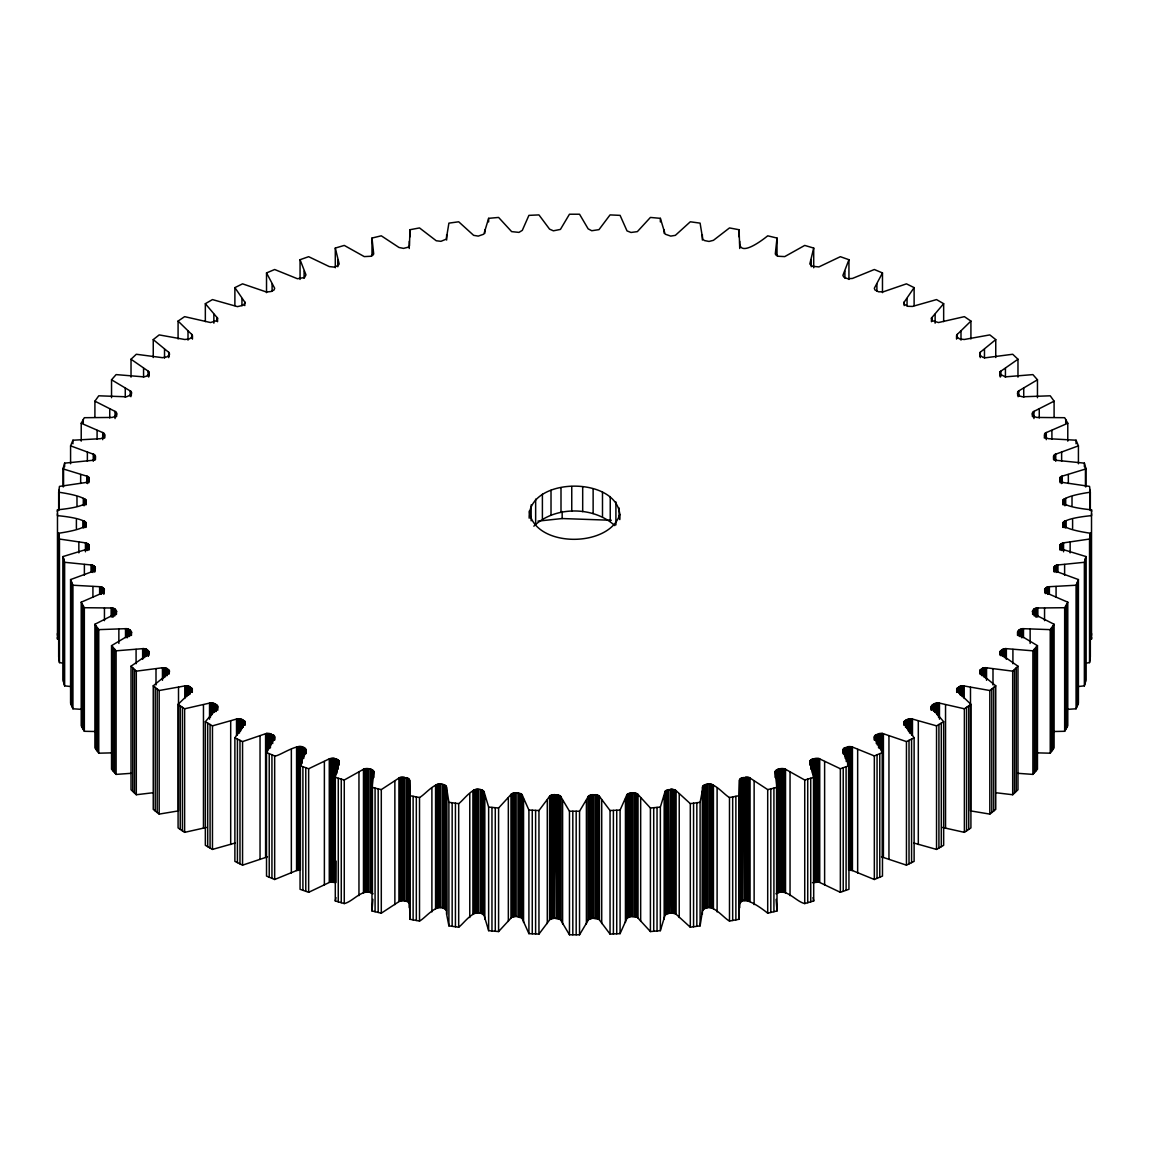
<?xml version="1.0" encoding="UTF-8"?>
<svg xmlns="http://www.w3.org/2000/svg" width="1149" height="1149" viewBox="0 0 1149 1149"><rect width="100%" height="100%" fill="white"/><g stroke="black" fill="none" stroke-linecap="round" stroke-linejoin="round"><path stroke-width="1.5" d="M57.45 513.689L57.479 515.628C93.945 519.204 97.09 527.549 58.671 533.237L59.461 539.039L85.443 542.859L88.933 544.77L89.249 547.57L87.626 549.021L63.051 556.547L64.631 562.292L92.021 565.064L94.333 566.141L95.396 568.281L94.06 570.952L70.577 579.57L72.933 585.229L100.624 586.751L103.08 587.728L104.43 589.81L103.453 592.539L81.22 602.191L84.337 607.72L112.142 607.993L114.728 608.855L116.652 611.426L115.058 614.054L94.907 624.266L98.757 629.638L126.519 628.647L130.325 630.356L131.647 632.438L130.885 634.104L111.539 645.652L116.106 650.822L143.654 648.582L146.44 649.199L149.04 651.569L148.164 654.298L131.029 666.205L136.3 671.16L162.454 667.756L167.065 668.546L169.535 670.959L169.233 672.668L153.248 685.824L159.18 690.52L184.788 685.939L189.499 686.528L192.285 688.811L192.213 690.535L178.081 704.366L184.616 708.789L210.497 702.886L215.021 703.834L217.405 705.587L217.563 707.31L205.341 721.73L212.464 725.852L237.455 718.8L242.109 719.533L244.708 721.17L245.11 722.879L234.884 737.816L242.554 741.593L266.511 733.421L273.448 735.001L274.467 737.715L266.525 752.509L274.668 755.927C279.178 757.105 306.481 735.834 306.108 753.615M336.082 861.075L335.996 882.533L330.093 882.087L308.65 892.313L300.061 889.283L300.061 765.708L306.108 750.038M336.47 773.449L336.528 759.144L334.014 758.354L329.275 758.857L308.65 768.753L300.061 765.708M336.628 773.507L336.528 759.144L339.185 761.457L335.293 777.37L344.269 780.013L364.262 768.839L370.754 769.155L373.712 771.352L371.989 787.381L381.296 789.607L399.708 777.571L407.163 777.83L409.575 780.228L409.934 795.711L419.514 797.507C426.25 794.016 437.74 777.313 446.444 786.878L446.645 914.317L448.9 925.864L458.695 927.214L458.695 803.654C464.785 799.173 474.954 782.814 484.088 791.833L484.088 915.394L488.641 930.661L498.594 931.566L511.635 917.376L516.145 916.399L521.976 918.08L528.913 933.634L538.953 934.094L550.026 919.358L554.393 918.18L560.425 919.588L569.459 934.783L579.541 934.783L588.575 919.588L592.755 918.223L598.974 919.358L610.047 934.094L620.087 933.634L627.024 918.08L631.016 916.529L637.365 917.376L650.406 931.566L660.359 930.661L665.156 914.834L670.14 912.967L670.743 789.334L671.748 789.248L675.985 790.569L690.305 803.654L690.305 927.214L700.1 925.864L702.556 910.439L702.556 786.878C711.231 777.342 722.793 793.988 729.486 797.507L739.066 795.711L739.425 780.228L741.837 777.83L749.292 777.571L767.704 789.607L777.011 787.381L775.288 771.352L778.246 769.155L784.738 768.839L804.731 780.013L813.707 777.37L809.873 762.046L811.611 759.446L818.907 758.527L840.35 768.753L848.939 765.708L843.036 750.613L844.414 747.956L851.553 746.692L874.332 755.927L882.475 752.509L874.533 737.715L875.552 735.001L882.489 733.421L906.446 741.593L914.116 737.816L903.89 722.879L905.527 720.265L911.545 718.8L936.536 725.852L943.659 721.73L931.437 707.31L932.715 704.624L938.503 702.886L964.384 708.789L970.919 704.366L957.218 691.066L957.103 688.28L960.32 686.183L963.221 685.809L989.82 690.52L995.752 685.824L980.269 673.17L979.781 670.413L982.697 668.172L985.555 667.67L1012.7 671.16L1017.971 666.205L1000.262 653.824L1000.42 651.038L1005.346 648.582L1032.894 650.822L1037.461 645.652L1018.115 634.104L1017.899 631.318L1022.481 628.647L1050.243 629.638L1054.093 624.266L1033.942 614.054L1032.348 611.426L1034.272 608.855L1036.858 607.993L1064.663 607.72L1067.78 602.191L1045.547 592.539L1044.57 589.81L1045.92 587.728L1048.376 586.751L1076.067 585.229L1078.423 579.57L1054.94 570.952L1053.604 568.281L1054.667 566.141L1056.979 565.064L1084.369 562.292L1085.949 556.547L1061.374 549.021L1059.751 547.57L1060.067 544.77L1063.557 542.859L1089.539 539.039L1090.329 533.237C1051.924 527.563 1055.055 519.219 1091.521 515.628L1091.55 513.689M57.45 511.75L57.479 509.811C93.945 506.235 97.09 497.89 58.671 492.203L59.461 486.4L85.443 482.58L88.933 480.67L89.249 477.869L87.626 476.418L63.051 468.893L64.631 463.148L92.021 460.376L94.333 459.284L95.396 457.158L94.06 454.473L70.577 445.855L72.933 440.211L100.624 438.688L103.08 437.697L104.43 435.615L103.453 432.9L81.22 423.249L84.337 417.705L112.142 417.446L114.728 416.584L116.652 414.013L115.058 411.385L94.907 401.173L98.757 395.802L126.519 396.793L130.325 395.084L131.647 393.001L130.885 391.335L111.539 379.788L116.106 374.603L143.654 376.858L146.44 376.24L149.04 373.87L148.164 371.141L131.029 359.235L136.3 354.265L162.454 357.684L167.065 356.879L169.535 354.481L169.233 352.757L153.248 339.616L159.18 334.905L184.788 339.501L189.499 338.912L192.285 336.614L192.213 334.905L178.081 321.074L184.616 316.65L210.497 322.539L216.285 320.815L217.563 318.129L205.341 303.695L212.464 299.587L237.455 306.639L243.473 305.174L245.11 302.56L234.884 287.623L242.554 283.846L266.511 292.018L271.236 291.487L274.051 289.965L274.683 288.284L266.525 272.931L274.668 269.512L297.447 278.733L304.586 277.483L305.964 274.826L300.061 259.717L302.905 258.697L308.65 256.687L329.275 266.582L334.014 267.085L338.108 265.577L339.185 263.968L335.293 248.069L344.269 245.426L364.262 256.6L370.754 256.27L373.712 254.087L371.989 238.044L381.296 235.818L398.976 247.466L403.529 248.385L407.981 247.265L409.475 245.785L409.934 229.728L419.514 227.933L436.247 240.759L440.957 241.319L446.272 239.136L448.9 223.136L458.695 221.786L473.632 235.344L478.257 236.105L483.844 234.166L488.641 218.339L498.594 217.434L511.635 231.624L518.975 232.385L522.307 230.36L528.913 215.366L538.953 214.906L549.552 229.125L553.373 230.82L560.425 229.412L569.459 214.217L579.541 214.217L588.159 228.866L591.749 230.734L598.974 229.642L610.047 214.906L620.087 215.366L627.024 230.92L631.016 232.471L637.365 231.624L650.406 217.434L660.359 218.339L665.156 234.166L670.743 236.105L675.368 235.344L690.305 221.786L700.1 223.136L702.728 239.136L704.438 240.543L709.019 241.448L713.428 240.328L729.486 227.933L739.066 229.728L739.741 248.5M57.45 635.311L57.479 633.372M1091.55 637.25L1091.521 639.189L1091.521 509.811C1055.055 506.206 1051.924 497.876 1090.329 492.203L1089.539 486.4L1063.557 482.58L1060.067 480.67L1059.751 477.869L1061.374 476.418L1085.949 468.893L1084.369 463.148L1056.979 460.376L1054.667 459.284L1053.604 457.158L1054.94 454.473L1078.423 445.855L1076.067 440.211L1048.376 438.688L1045.92 437.697L1044.57 435.615L1045.547 432.9L1067.78 423.249L1064.663 417.705L1036.858 417.446L1034.272 416.584L1032.348 414.013L1033.942 411.385L1054.093 401.173L1050.243 395.802L1022.481 396.793L1019.795 396.046L1017.526 393.576L1018.761 390.89L1037.461 379.788L1032.894 374.603L1005.346 376.858L1000.42 374.387L1000.248 371.615L1017.971 359.235L1012.7 354.265L985.555 357.77L982.697 357.267L979.781 355.027L980.269 352.255L995.752 339.616L991.817 336.47L989.82 334.905L964.212 339.501L959.501 338.912L956.715 336.614L956.787 334.905L970.919 321.074L964.384 316.65L938.503 322.539L932.715 320.815L931.437 318.129L943.659 303.695L936.536 299.587L912.478 306.438L907.667 306.28L904.292 304.27L903.89 302.56L914.116 287.623L906.446 283.846L883.409 291.76L878.583 291.817L874.949 289.965L874.317 288.284L882.475 272.931L874.332 269.512L852.429 278.446L847.632 278.733L843.754 277.053L842.892 275.401L848.939 259.717L840.35 256.687L818.907 266.913L812.472 266.295L809.815 263.968L813.707 248.069L804.731 245.426L784.738 256.6L778.246 256.27L775.288 254.087L777.011 238.044L767.704 235.818C765.349 237.786 738.319 259.473 739.741 241.333M702.355 914.317L702.556 786.878M702.556 910.439C711.231 900.902 722.793 917.548 729.486 921.067L739.066 919.272L739.741 784.106M446.444 910.439C437.74 900.873 426.25 917.577 419.514 921.067L409.934 919.272L409.575 903.803L407.981 901.735L403.529 900.615L399.708 901.132L381.296 913.182L371.989 910.956L372.894 899.351M1086.006 663.16L1089.539 662.6L1090.329 656.797L1090.329 533.237M739.741 907.667C738.319 889.47 765.363 911.286 767.704 913.182L777.011 910.956L777.011 787.381M660.359 930.661L660.359 807.086L665.156 791.273L670.743 789.334L671.748 912.809L670.14 912.967M700.1 925.864L700.1 802.289L702.355 790.756M373.037 893.821C362.711 887.172 353.519 901.563 344.269 903.574L335.293 900.931L335.996 897.642M1077.791 686.585L1084.369 685.852L1085.949 680.107L1085.949 556.547M529.186 518.199C527.247 475.025 623.749 475.442 619.814 519.592M619.814 514.307C609.588 548.116 534.429 548.202 529.186 511.133M620.087 933.634L620.087 810.074L627.024 794.519L631.016 792.954L637.365 793.815L650.406 808.006L650.406 931.566M1066.071 709.45L1076.067 708.789L1078.423 703.145L1078.423 579.57M579.541 934.783L579.541 811.223L588.575 796.027L592.755 794.663L598.974 795.797L610.047 810.533L610.047 934.094M1052.929 731.525L1064.663 731.295L1067.78 725.751L1067.78 602.191M538.953 934.094L538.953 810.533L550.026 795.797L554.393 794.62L560.425 796.027L569.459 811.223L569.459 934.783M1036.843 752.854L1050.243 753.198L1054.093 747.827L1054.093 624.266M533.854 526.17C554.637 505.948 593.487 506.063 614.772 525.596M498.594 931.566L498.594 808.006L511.635 793.815L516.145 792.839L521.976 794.519L528.913 810.074L528.913 933.634M1017.913 773.32L1032.894 774.397L1037.461 769.212L1037.461 645.652M458.695 927.214C464.785 922.733 474.954 906.389 484.088 915.394M996.284 792.781L1012.7 794.735L1017.971 789.765L1017.971 666.205M970.488 687.317L970.488 810.878L989.82 814.095L995.752 809.384L995.752 685.824M775.963 893.821C786.289 887.186 795.496 901.534 804.731 903.574L813.707 900.931L813.707 777.37M942.51 827.452L964.384 832.35L970.919 827.926L970.919 704.366M913.929 843.05L936.536 849.413L943.659 845.305L943.659 721.73M881.513 856.852L906.446 865.154L914.116 861.377L914.116 737.816M266.511 733.421L266.525 876.069L274.668 879.488L296.571 870.554L300.406 870.08L300.406 746.52M848.594 746.52L848.594 870.08L852.429 870.554L874.332 879.488L882.475 876.069L882.475 752.509M234.884 737.816L234.884 861.377L242.554 865.154L267.487 856.852M812.472 882.705L818.907 882.087L840.35 892.313L848.939 889.283L848.939 765.708M205.341 721.73L205.341 845.305L212.464 849.413L235.057 843.05M178.081 704.366L178.081 827.926L184.616 832.35L206.49 827.452M153.248 685.824L153.248 809.384L159.18 814.095L178.512 810.878L178.512 687.317M690.305 803.654L700.1 802.289M131.029 666.205L131.029 789.765L136.3 794.735L152.716 792.781M537.947 521.115L562.163 518.544L611.325 520.267M650.406 808.006L660.359 807.086M111.539 645.652L111.539 769.212L116.106 774.397L131.087 773.32M610.047 810.533L620.087 810.074M94.907 624.266L94.907 747.827L98.757 753.198L112.157 752.854M569.459 811.223L579.541 811.223M81.22 602.191L81.22 725.751L84.337 731.295L96.071 731.525M690.305 927.214L675.985 914.13L671.748 912.809L671.748 789.248M528.913 810.074L538.953 810.533M70.577 579.57L70.577 703.145L72.933 708.789L82.929 709.45M484.088 791.833L488.641 807.086L498.594 808.006M63.051 556.547L63.051 680.107L64.631 685.852L71.209 686.585M446.444 786.878L448.9 802.289L458.695 803.654M58.671 533.237L58.671 656.797L59.461 662.6L62.994 663.16M813.004 897.642L813.707 900.931M776.106 899.351L777.011 910.956M1091.521 509.811L1091.55 511.75M1091.521 633.372L1091.55 635.311M57.45 637.25L57.479 639.189L57.479 509.811M243.085 727.116L243.013 720.021L243.042 727.202M148.322 656.065L148.278 650.736L148.293 656.122M744.509 900.787L743.934 777.356L745.471 900.615L745.471 777.054M556.245 918.223L555.628 794.648L557.251 918.266L557.251 794.706M1090.329 492.203L1090.329 510.099M1090.085 490.264L1090.085 509.955M1090.085 535.175L1090.085 658.736M1089.826 537.1L1089.826 660.675M1089.539 539.039L1089.539 662.6M1085.949 468.893L1085.949 486.803M1085.446 466.982L1085.446 486.673M1085.446 558.457L1085.446 682.018M1084.915 560.367L1084.915 683.942M1084.369 463.148L1084.369 466.738M1084.369 562.292L1084.369 685.852M1078.423 445.855L1078.423 463.765M1077.661 581.466L1077.661 705.026M1076.872 583.347L1076.872 706.908M1076.067 440.211L1076.067 443.787M1076.067 585.229L1076.067 708.789M1072.606 519.592L1072.606 528.54M1072.017 497L1072.017 505.962M1070.15 542.127L1070.15 552.87M1068.34 474.523L1068.34 483.47M1067.78 423.249L1067.78 441.144M1066.76 604.044L1066.76 727.604M1066.143 520.612L1066.143 527.764M1065.726 419.543L1065.726 423.134M1065.697 498.307L1065.697 505.474M1065.726 605.882L1065.726 729.457M1065.209 520.842L1065.209 528.009M1064.807 498.594L1064.807 505.747M1064.663 607.72L1064.663 731.295M1064.62 564.489L1064.62 575.232M1064.405 521.186L1064.405 526.558M1064.031 498.968L1064.031 504.339M1063.73 521.617L1063.73 526.989M1063.557 542.859L1063.557 551.807M1063.428 499.427L1063.428 504.799M1063.227 522.12L1063.227 527.492M1062.997 499.959L1062.997 503.535M1062.768 500.519L1062.768 504.684M1062.926 522.68L1062.811 527.204M1062.595 543.046L1062.595 550.213M1062.222 476.103L1062.222 483.269M1061.633 452.261L1061.633 461.223M1061.733 543.348L1061.733 550.515M1061.374 476.418L1061.374 483.585M1061.001 543.75L1061.001 549.121M1060.656 476.835L1060.656 482.207M1060.441 544.238L1060.441 549.61M1060.11 477.323L1060.11 482.695M1060.067 544.77L1060.067 550.141M1059.751 477.869L1059.751 481.445M1059.823 545.703L1059.823 549.279M1057.956 564.92L1057.956 572.073M1056.979 565.064L1056.979 572.231M1056.075 565.322L1056.075 572.489M1056.075 586.536L1056.075 597.279M1055.744 454.128L1055.744 461.295M1055.285 565.696L1055.285 571.067M1054.94 454.473L1054.94 459.844M1054.667 566.141L1054.667 571.527M1054.279 454.918L1054.279 460.289M1054.207 566.672L1054.207 572.044M1054.093 401.173L1054.093 417.288M1053.805 455.435L1053.805 459.011M1053.848 567.592L1053.848 571.168M1053.532 455.995L1053.532 459.571M1052.829 626.061L1052.829 749.622M1051.909 430.387L1051.909 439.335M1051.55 627.857L1051.55 751.417M1050.243 629.638L1050.243 753.198M1049.367 586.651L1049.367 593.818M1048.376 586.751L1048.376 593.918M1047.443 586.981L1047.443 594.134M1046.61 587.311L1046.61 592.683M1046.294 432.512L1046.294 439.665M1045.92 587.728L1045.92 593.099M1045.547 432.9L1045.547 438.272M1045.403 588.231L1045.403 593.602M1044.958 433.36L1044.958 436.95M1044.915 589.135L1044.915 592.712M1044.556 608.123L1044.556 620.661M1044.542 433.905L1044.34 438.056M1039.256 409.015L1039.256 417.963M1037.849 607.936L1037.849 616.884M1037.461 379.788L1037.461 397.698M1036.858 607.993L1036.858 616.941M1035.953 647.375L1035.953 770.936M1035.895 608.166L1035.895 617.128M1035.019 608.467L1035.019 615.62M1034.272 608.855L1034.272 616.022M1034.43 649.099L1034.43 772.674M1033.942 411.385L1033.942 418.552M1033.683 609.329L1033.683 614.701M1033.253 411.802L1033.253 417.173M1033.08 610.205L1033.08 613.781M1032.894 650.822L1032.894 774.397M1032.721 412.304L1032.721 415.881M1032.649 610.866L1032.649 614.456M1032.376 412.85L1032.376 416.426M1030.136 629.121L1030.136 643.44M1023.73 388.276L1023.73 397.238M1023.486 628.632L1023.486 637.58M1022.481 628.647L1022.481 637.594M1021.49 628.776L1021.49 637.724M1020.585 629.034L1020.585 636.187M1019.795 629.393L1019.795 636.546M1019.149 629.839L1019.149 635.21M1018.761 390.89L1018.761 396.261M1018.115 391.335L1018.115 396.707M1017.971 359.235L1017.971 377.145M1017.899 631.318L1017.899 634.909M1017.655 391.852L1017.655 395.428M1017.526 631.864L1017.526 635.44M1016.233 667.871L1016.233 791.431M1014.481 669.522L1014.481 793.083M1012.915 649.4L1012.915 663.72M1012.7 671.16L1012.7 794.735M1006.352 648.611L1006.352 659.354M1005.432 368.312L1005.432 377.274M1005.346 648.582L1005.346 657.53M1004.341 648.668L1004.341 657.616M1003.407 648.883L1003.407 656.036M1002.56 649.199L1002.56 656.366M1001.856 649.616L1001.856 654.987M1001.023 650.42L1001.023 655.792M1000.836 371.141L1000.836 376.513M1000.42 651.038L1000.42 654.628M1000.248 371.615L1000.248 376.987M999.874 372.147L999.874 375.737M999.96 651.569L999.96 655.145M995.752 339.616L995.752 357.526M993.784 687.404L993.784 810.964M992.995 668.833L992.995 684.948M991.817 688.969L991.817 812.53M989.82 690.52L989.82 814.095M986.546 667.756L986.546 680.294M985.555 667.67L985.555 678.413M984.478 349.239L984.478 358.186M984.549 667.713L984.549 676.675M983.587 667.885L983.587 676.833M982.697 668.172L982.697 675.325M981.935 668.546L981.935 675.713M980.987 669.321L980.987 674.693M980.269 352.255L980.269 357.626M980.298 669.91L980.298 673.486M979.767 352.757L979.767 356.348M979.781 670.413L979.781 673.989M970.919 321.074L970.919 338.969M968.765 705.845L968.765 829.42M966.582 707.324L966.582 830.885M964.384 708.789L964.384 832.35M964.212 685.939L964.212 698.477M963.221 685.809L963.221 696.567M962.216 685.809L962.216 696.567M961.239 685.939L961.239 694.886M960.995 331.171L960.995 340.133M960.32 686.183L960.32 695.131M959.501 686.528L959.501 693.694M958.453 687.246L958.453 692.617M957.691 687.806L957.691 691.382M957.218 334.373L957.218 337.95M957.103 688.28L957.103 691.87M956.787 334.905L956.787 338.481M956.715 688.811L956.715 692.402M956.543 335.465L956.543 339.041M945.541 704.71L945.541 828.271M943.659 303.695L943.659 321.605M941.304 723.109L941.304 846.684M939.465 703.059L939.465 719.173M938.92 724.488L938.92 848.048M938.503 702.886L938.503 717.22M937.498 702.843L937.498 715.382M936.507 702.929L936.507 713.673M936.536 725.852L936.536 849.413M935.545 703.116L935.545 712.078M935.128 314.223L935.128 323.185M934.697 703.432L934.697 712.38M933.562 704.107L933.562 711.26M932.715 704.624L932.715 709.996M932.069 705.069L932.069 708.66M931.81 317.584L931.81 321.174M931.595 705.587L931.595 709.163M931.437 318.129L931.437 321.706M931.336 706.147L931.336 709.737M931.279 706.736L931.279 710.312M918.31 720.926L918.31 844.486M914.116 287.623L914.116 305.533M912.478 719.001L912.478 735.116M911.545 718.8L911.545 734.915M911.574 739.08L911.574 862.64M910.539 718.699L910.539 733.033M909.534 718.728L909.534 733.062M909.017 740.344L909.017 863.904M908.557 718.886L908.557 731.425M907.667 719.159L907.667 729.902M907.049 298.496L907.049 305.663M906.891 719.533L906.891 728.48M906.446 741.593L906.446 865.154M905.527 720.265L905.527 727.418M904.823 720.682L904.823 724.258M904.292 721.17L904.292 724.746M904.191 302L904.191 305.591M903.947 721.716L903.947 725.292M888.953 735.863L888.953 859.423M883.409 733.68L883.409 857.24M882.489 733.421L882.489 856.982M882.475 272.931L882.475 292.636M881.513 733.292L881.513 751.202M880.507 733.277L880.507 749.392M879.775 753.658L879.775 877.218M879.516 733.392L879.516 747.712M878.583 733.608L878.583 747.942M877.276 734.168L877.276 744.911M877.06 754.792L877.06 878.353M876.902 284.09L876.902 291.257M876.314 734.613L876.314 743.575M875.552 735.001L875.552 740.373M874.949 735.461L874.949 739.051M874.533 735.992L874.533 739.583M874.317 736.566L874.317 740.143M874.332 755.927L874.332 879.488M857.657 749.421L857.657 872.981M852.429 746.994L852.429 870.554M851.553 746.692L851.553 870.267M850.59 746.52L850.59 870.08M849.585 746.462L849.585 870.023M848.939 259.717L848.939 279.422M847.632 746.706L847.632 764.616M846.253 747.209L846.253 761.528M846.095 766.742L846.095 890.303M845.219 747.597L845.219 758.34M844.903 271.107L844.903 278.273M844.414 747.956L844.414 755.108M843.754 748.387L843.754 753.758M843.265 748.904L843.265 752.48M843.222 767.747L843.222 891.308M842.978 749.464L842.892 753.615M840.35 768.753L840.35 892.313M824.623 761.514L824.623 885.075M819.725 758.857L819.725 882.418M818.907 758.527L818.907 882.087M817.973 758.297L817.973 881.872M816.982 758.196L816.982 881.757M815.977 758.211L815.977 881.786M814.986 758.354L814.986 881.915M813.707 248.069L813.707 267.774M813.549 758.8L813.549 882.36M812.472 759.144L812.472 773.464M811.611 759.446L811.611 768.408M811.237 259.602L811.237 266.769M811.237 765.837L811.237 769.413M810.892 759.862L810.892 768.81M810.734 778.261L810.734 901.821M810.332 760.351L810.332 763.927M809.973 760.882L809.973 764.473M809.815 761.457L809.815 765.047M807.733 779.137L807.733 902.697M804.731 780.013L804.731 903.574M790.038 772.071L790.038 895.631M785.528 769.212L785.528 892.773M784.738 768.839L784.738 892.4M783.848 768.58L783.848 892.141M782.871 768.422L782.871 891.983M781.866 768.394L781.866 891.954M780.875 768.494L780.875 892.055M779.367 768.868L779.367 892.428M778.246 769.155L778.246 892.73M777.356 769.428L777.356 892.988M777.011 238.044L777.011 255.954M776.58 769.801L776.58 893.362M776.106 249.649L776.106 255.035M775.963 770.261L775.963 777.428M775.518 770.792L775.518 777.959M775.288 771.352L775.273 777.313M773.923 788.142L773.923 911.703M770.821 788.889L770.821 912.45M767.704 789.607L767.704 913.182M754.132 781.033L754.132 904.608M750.024 777.974L750.024 901.534M749.292 777.571L749.292 901.132M748.43 777.27L748.43 900.83M747.482 777.069L747.482 900.644M746.477 776.997L746.477 900.572M742.771 777.6L742.771 901.161M741.837 777.83L741.837 901.391M741.019 778.16L741.019 901.735M740.344 778.591L740.344 902.166M739.827 779.094L739.827 902.669M739.525 779.654L739.425 903.803M739.066 229.728L739.066 236.881M739.066 795.711L739.066 919.272M735.877 796.329L735.877 919.889M732.674 796.918L732.674 920.493M729.486 797.507L729.486 921.067M717.105 788.343L717.105 911.918M713.428 785.112L713.428 908.672M712.753 784.681L712.753 908.241M711.949 784.336L711.949 907.897M711.016 784.092L711.016 907.653M710.039 783.977L710.039 907.538M709.019 783.991L709.019 907.552M707.439 784.207L707.439 907.782M706.247 784.408L706.247 907.969M705.299 784.595L705.299 908.155M704.438 784.896L704.438 908.457M703.691 785.284L703.691 908.845M703.116 785.772L703.116 909.333M702.728 786.304L702.728 909.864M702.355 234.683L702.355 240.055M696.84 802.763L696.84 926.324M693.565 803.208L693.565 926.769M679.217 793.959L679.217 917.52M675.985 790.569L675.985 914.13M675.368 790.095L675.368 913.656M674.607 789.722L674.607 913.283M673.716 789.449L673.716 913.01M672.754 789.277L672.754 912.837M668.919 789.535L668.919 913.096M667.942 789.679L667.942 913.24M667.038 789.938L667.038 913.498M666.248 790.297L666.248 913.857M665.616 790.756L665.616 914.317M665.156 791.273L665.156 914.834M664.912 791.833L664.912 915.394M664.179 229.757L664.179 233.333M664.179 795.683L664.179 919.243M660.359 218.339L660.359 221.929M657.041 807.402L657.041 930.977M653.724 807.718L653.724 931.279M640.668 797.837L640.668 921.397M637.91 794.304L637.91 917.864M637.365 793.815L637.365 917.376M636.661 793.399L636.661 916.959M635.814 793.083L635.814 916.643M634.866 792.882L634.866 916.442M633.86 792.796L633.86 916.356M632.252 792.882L632.252 916.442M631.016 792.954L631.016 916.529M630.025 793.054L630.025 916.615M629.077 793.27L629.077 916.845M628.244 793.6L628.244 917.161M627.555 794.016L627.555 917.591M627.024 794.519L627.024 918.08M626.693 795.065L626.693 918.64M625.444 798.871L625.444 922.432M619.153 507.987L619.153 518.587M616.74 810.232L616.74 933.807M615.907 501.955L615.907 524.906M613.394 810.39L613.394 933.95M610.234 496.555L610.234 521.273M602.493 492.088L602.493 516.791M601.717 799.948L601.717 923.523M599.448 796.314L599.448 919.875M598.974 795.797L598.974 919.358M598.327 795.352L598.327 918.913M597.523 794.993L597.523 918.554M596.604 794.749L596.604 918.31M595.627 794.62L595.627 918.18M593.99 794.634L593.99 918.195M593.128 488.813L593.128 513.531M592.755 794.663L592.755 918.223M591.749 794.706L591.749 918.266M590.787 794.878L590.787 918.439M589.911 795.165L589.911 918.726M589.164 795.553L589.164 919.128M588.575 796.027L588.575 919.588M588.159 796.559L588.159 920.134M586.392 800.307L586.392 923.868M582.687 486.932L582.687 511.65M576.18 811.237L576.18 934.798M572.82 811.237L572.82 934.798M571.757 486.558L571.757 511.262M562.608 800.307L562.608 923.868M562.163 511.492L562.163 518.544M560.999 487.693L560.999 512.411M560.841 796.559L560.841 920.134M560.425 796.027L560.425 919.588M559.836 795.553L559.836 919.128M559.089 795.165L559.089 918.726M558.213 794.878L558.213 918.439M554.393 794.62L554.393 918.18M553.373 794.62L553.373 918.18M552.396 794.749L552.396 918.31M551.477 794.993L551.477 918.554M551.017 490.293L551.017 514.996M550.673 795.352L550.673 918.913M550.026 795.797L550.026 919.358M549.552 796.314L549.552 919.875M547.283 799.948L547.283 923.523M542.4 494.185L542.4 518.903M535.649 499.154L535.649 523.872M535.606 810.39L535.606 933.95M532.26 810.232L532.26 933.807M531.154 504.914L531.154 520.813M523.556 798.871L523.556 922.432M522.307 795.065L522.307 918.64M521.976 794.519L521.976 918.08M521.445 794.016L521.445 917.591M520.756 793.6L520.756 917.161M519.923 793.27L519.923 916.845M518.975 793.054L518.975 916.615M517.984 792.954L517.984 916.529M516.145 792.839L516.145 916.399M515.14 792.796L515.14 916.356M514.134 792.882L514.134 916.442M513.186 793.083L513.186 916.643M512.339 793.399L512.339 916.959M511.635 793.815L511.635 917.376M511.09 794.304L511.09 917.864M508.332 797.837L508.332 921.397M495.276 807.718L495.276 931.279M491.959 807.402L491.959 930.977M488.641 218.339L488.641 221.929M488.641 807.086L488.641 930.661M484.821 229.757L484.821 233.333M484.821 795.683L484.821 919.243M483.844 791.273L483.844 914.834M483.384 790.756L483.384 914.317M482.752 790.297L482.752 913.857M481.962 789.938L481.962 913.498M481.058 789.679L481.058 913.24M480.081 789.535L480.081 913.096M478.257 789.334L478.257 912.895M477.252 789.248L477.252 912.809M476.246 789.277L476.246 912.837M475.284 789.449L475.284 913.01M474.393 789.722L474.393 913.283M473.632 790.095L473.632 913.656M473.015 790.569L473.015 914.13M469.783 793.959L469.783 917.52M455.435 803.208L455.435 926.769M452.16 802.763L452.16 926.324M448.9 802.289L448.9 925.864M446.645 234.683L446.645 240.055M446.645 790.756L446.645 914.317M446.272 786.304L446.272 909.864M445.884 785.772L445.884 909.333M445.309 785.284L445.309 908.845M444.562 784.896L444.562 908.457M443.701 784.595L443.701 908.155M442.753 784.408L442.753 907.969M440.957 784.121L440.957 907.681M439.981 783.991L439.981 907.552M438.961 783.977L438.961 907.538M437.984 784.092L437.984 907.653M437.051 784.336L437.051 907.897M436.247 784.681L436.247 908.241M435.572 785.112L435.572 908.672M431.895 788.343L431.895 911.918M419.514 797.507L419.514 921.067M416.326 796.918L416.326 920.493M413.123 796.329L413.123 919.889M409.934 229.728L409.934 236.881M409.934 795.711L409.934 919.272M409.575 780.228L409.575 903.803M409.259 241.333L409.259 248.5M409.475 779.654L409.259 907.667M409.173 779.094L409.173 902.669M408.656 778.591L408.656 902.166M407.981 778.16L407.981 901.735M407.163 777.83L407.163 901.391M406.229 777.6L406.229 901.161M404.491 777.227L404.491 900.787M403.529 777.054L403.529 900.615M402.523 776.997L402.523 900.572M401.518 777.069L401.518 900.644M400.57 777.27L400.57 900.83M399.708 777.571L399.708 901.132M398.976 777.974L398.976 901.534M394.868 781.033L394.868 904.608M381.296 789.607L381.296 913.182M378.179 788.889L378.179 912.45M375.077 788.142L375.077 911.703M373.712 771.352L373.727 777.313M373.482 770.792L373.482 777.959M372.894 249.649L372.894 255.035M373.037 770.261L373.037 777.428M372.42 769.801L372.42 893.362M371.989 238.044L371.989 255.954M371.989 787.381L371.989 910.956M371.644 769.428L371.644 892.988M370.754 769.155L370.754 892.73M369.073 768.71L369.073 892.27M368.125 768.494L368.125 892.055M367.134 768.394L367.134 891.954M366.129 768.422L366.129 891.983M365.152 768.58L365.152 892.141M364.262 768.839L364.262 892.4M363.472 769.212L363.472 892.773M358.962 772.071L358.962 895.631M344.269 780.013L344.269 903.574M341.267 779.137L341.267 902.697M339.185 761.457L339.185 765.047M339.027 760.882L339.027 764.473M338.668 760.351L338.668 763.927M338.266 778.261L338.266 901.821M338.108 759.862L338.108 768.81M337.763 259.602L337.763 266.769M337.763 765.837L337.763 769.413M337.389 759.446L337.389 768.408M335.293 248.069L335.293 267.774M335.293 777.37L335.293 900.931M334.919 758.613L334.919 882.188M334.014 758.354L334.014 881.915M333.023 758.211L333.023 881.786M332.018 758.196L332.018 881.757M331.027 758.297L331.027 881.872M330.093 758.527L330.093 882.087M329.275 758.857L329.275 882.418M324.377 761.514L324.377 885.075M308.65 768.753L308.65 892.313M306.022 749.464L306.022 753.04M305.735 748.904L305.735 752.48M305.778 767.747L305.778 891.308M305.246 748.387L305.246 753.758M304.586 747.956L304.586 755.108M304.097 271.107L304.097 278.273M303.781 747.597L303.781 758.34M302.905 766.742L302.905 890.303M302.23 747.008L302.23 763.123M301.368 746.706L301.368 764.616M300.061 259.717L300.061 279.422M299.415 746.462L299.415 870.023M298.41 746.52L298.41 870.08M297.447 746.692L297.447 870.267M296.571 746.994L296.571 870.554M291.343 749.421L291.343 872.981M274.683 736.566L274.683 740.143M274.668 755.927L274.668 879.488M274.467 735.992L274.467 739.583M274.051 735.461L274.051 739.051M273.448 735.001L273.448 740.373M272.686 734.613L272.686 743.575M272.098 284.09L272.098 291.257M271.94 754.792L271.94 878.353M271.236 733.952L271.236 744.696M270.417 733.608L270.417 747.942M269.484 733.392L269.484 747.712M269.225 753.658L269.225 877.218M268.493 733.277L268.493 749.392M267.487 733.292L267.487 751.202M266.525 272.931L266.525 292.636M265.591 733.68L265.591 857.24M260.047 735.863L260.047 859.423M245.053 721.716L245.053 725.292M244.809 302L244.809 305.591M244.708 721.17L244.708 724.746M244.177 720.682L244.177 724.258M242.554 741.593L242.554 865.154M241.951 298.496L241.951 305.663M242.109 719.533L242.109 728.48M241.333 719.159L241.333 729.902M240.443 718.886L240.443 731.425M239.983 740.344L239.983 863.904M239.466 718.728L239.466 733.062M238.461 718.699L238.461 733.033M237.455 718.8L237.455 734.915M237.426 739.08L237.426 862.64M236.522 719.001L236.522 735.116M234.884 287.623L234.884 305.533M230.69 720.926L230.69 844.486M217.563 318.129L217.563 321.706M217.664 706.147L217.721 710.312M217.405 705.587L217.405 709.163M217.19 317.584L217.19 321.174M216.931 705.069L216.931 708.66M215.021 703.834L215.021 711.001M214.303 703.432L214.303 712.38M213.872 314.223L213.872 323.185M213.455 703.116L213.455 712.078M212.493 702.929L212.493 713.673M212.464 725.852L212.464 849.413M211.502 702.843L211.502 715.382M210.497 702.886L210.497 717.22M210.08 724.488L210.08 848.048M209.535 703.059L209.535 719.173M207.696 723.109L207.696 846.684M205.341 303.695L205.341 321.605M203.459 704.71L203.459 828.271M192.458 335.465L192.458 339.041M192.213 334.905L192.213 338.481M192.285 688.811L192.285 692.402M191.897 688.28L191.897 691.87M191.782 334.373L191.782 337.95M191.308 687.806L191.308 691.382M190.16 686.958L190.16 694.125M189.499 686.528L189.499 693.694M188.68 686.183L188.68 695.131M188.005 331.171L188.005 340.133M187.761 685.939L187.761 694.886M186.784 685.809L186.784 696.567M185.779 685.809L185.779 696.567M184.788 685.939L184.788 698.477M184.616 708.789L184.616 832.35M182.418 707.324L182.418 830.885M180.235 705.845L180.235 829.42M178.081 321.074L178.081 338.969M169.233 352.757L169.233 356.348M169.219 670.413L169.219 673.989M168.731 352.255L168.731 357.626M168.702 669.91L168.702 673.486M167.668 669.02L167.668 674.391M167.065 668.546L167.065 675.713M166.303 668.172L166.303 675.325M165.413 667.885L165.413 676.833M164.522 349.239L164.522 358.186M164.451 667.713L164.451 676.675M163.445 667.67L163.445 678.413M162.454 667.756L162.454 680.294M159.18 690.52L159.18 814.095M157.183 688.969L157.183 812.53M156.005 668.833L156.005 684.948M155.216 687.404L155.216 810.964M153.248 339.616L153.248 357.526M149.126 372.147L149.126 375.737M149.04 651.569L149.04 655.145M148.738 371.615L148.738 376.987M148.164 371.141L148.164 376.513M147.675 650.104L147.675 655.476M147.144 649.616L147.144 654.987M146.44 649.199L146.44 656.366M145.593 648.883L145.593 656.036M144.659 648.668L144.659 657.616M143.568 368.312L143.568 377.274M143.654 648.582L143.654 657.53M142.648 648.611L142.648 659.354M136.3 671.16L136.3 794.735M136.085 649.4L136.085 663.72M134.519 669.522L134.519 793.083M132.767 667.871L132.767 791.431M131.345 391.852L131.345 395.428M131.474 631.864L131.474 635.44M131.101 631.318L131.101 634.909M131.029 359.235L131.029 377.145M130.885 391.335L130.885 396.707M130.239 390.89L130.239 396.261M130.325 630.356L130.325 635.727M129.851 629.839L129.851 635.21M129.205 629.393L129.205 636.546M128.415 629.034L128.415 636.187M127.51 628.776L127.51 637.724M126.519 628.647L126.519 637.594M125.514 628.632L125.514 637.58M125.27 388.276L125.27 397.238M118.864 629.121L118.864 643.44M116.624 412.85L116.624 416.426M116.279 412.304L116.279 415.881M116.106 650.822L116.106 774.397M115.747 411.802L115.747 417.173M115.704 609.86L115.704 613.451M115.317 609.329L115.317 614.701M115.058 411.385L115.058 418.552M114.728 608.855L114.728 616.022M114.57 649.099L114.57 772.674M113.981 608.467L113.981 615.62M113.105 608.166L113.105 617.128M113.047 647.375L113.047 770.936M112.142 607.993L112.142 616.941M111.539 379.788L111.539 397.698M111.151 607.936L111.151 616.884M109.744 409.015L109.744 417.963M104.66 434.466L104.66 438.056M104.458 433.905L104.458 437.482M104.444 608.123L104.444 620.661M104.042 433.36L104.042 436.95M103.913 588.791L103.913 594.162M103.597 588.231L103.597 593.602M103.453 432.9L103.453 438.272M103.08 587.728L103.08 593.099M102.706 432.512L102.706 439.665M102.39 587.311L102.39 592.683M101.557 586.981L101.557 594.134M100.624 586.751L100.624 593.918M99.633 586.651L99.633 593.818M98.757 629.638L98.757 753.198M97.45 627.857L97.45 751.417M97.09 430.387L97.09 439.335M96.171 626.061L96.171 749.622M95.468 455.995L95.468 459.571M95.195 455.435L95.195 459.011M95.037 567.233L95.037 570.823M94.907 401.173L94.907 417.288M94.721 454.918L94.721 460.289M94.793 566.672L94.793 572.044M94.333 566.141L94.333 571.527M94.06 454.473L94.06 459.844M93.715 565.696L93.715 571.067M93.256 454.128L93.256 461.295M92.925 565.322L92.925 572.489M92.925 586.536L92.925 597.279M92.021 565.064L92.021 572.231M91.044 564.92L91.044 572.073M89.249 477.869L89.249 481.445M89.105 545.344L89.105 548.935M88.89 477.323L88.89 482.695M88.933 544.77L88.933 550.141M88.559 544.238L88.559 549.61M88.344 476.835L88.344 482.207M87.999 543.75L87.999 549.121M87.626 476.418L87.626 483.585M87.367 452.261L87.367 461.223M87.267 543.348L87.267 550.515M86.778 476.103L86.778 483.269M86.405 543.046L86.405 550.213M86.232 500.519L86.232 504.684M86.161 523.255L86.161 526.845M86.003 499.959L86.003 503.535M86.074 522.68L86.074 526.256M85.773 522.12L85.773 527.492M85.572 499.427L85.572 504.799M85.443 542.859L85.443 551.807M85.27 521.617L85.27 526.989M84.969 498.968L84.969 504.339M84.595 521.186L84.595 526.558M84.193 498.594L84.193 505.747M84.38 564.489L84.38 575.232M84.337 607.72L84.337 731.295M83.791 520.842L83.791 528.009M83.274 419.543L83.274 423.134M83.302 498.307L83.302 505.474M83.274 605.882L83.274 729.457M82.857 520.612L82.857 527.764M82.24 604.044L82.24 727.604M81.22 423.249L81.22 441.144M80.66 474.523L80.66 483.47M78.85 542.127L78.85 552.87M76.983 497L76.983 505.962M76.394 519.592L76.394 528.54M72.933 440.211L72.933 443.787M72.933 585.229L72.933 708.789M72.128 583.347L72.128 706.908M71.339 581.466L71.339 705.026M70.577 445.855L70.577 463.765M64.631 463.148L64.631 466.738M64.631 562.292L64.631 685.852M64.085 560.367L64.085 683.942M63.554 466.982L63.554 486.673M63.554 558.457L63.554 682.018M63.051 468.893L63.051 486.803M59.461 539.039L59.461 662.6M59.174 537.1L59.174 660.675M58.915 490.264L58.915 509.955M58.915 535.175L58.915 658.736M58.671 492.203L58.671 510.099M116.351 610.866L116.351 614.442L116.351 610.866M1018.675 630.356L1018.66 635.656L1018.675 630.356M215.926 711.461L215.868 704.366L215.883 711.547"/></g></svg>
